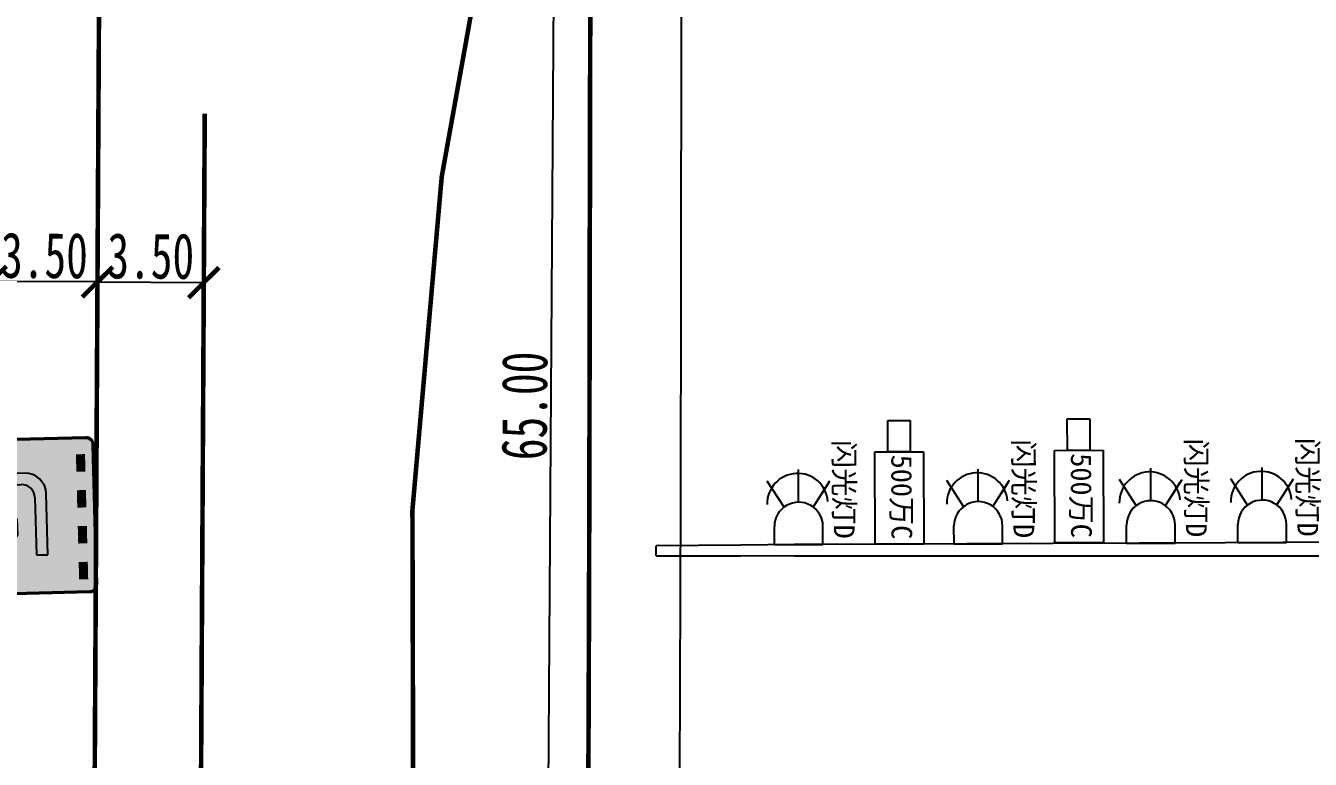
# Model space of a CAD drawing. Extents: x 54765 to 55687, y 61529 to 62330.
# Drawn here: x 55423.8 to 55466.09, y 61784.41 to 61808.55 of the extents above; entities that cross this region are included whole.
import ezdxf

# ---------------------------------------------------------------- set-up
doc = ezdxf.new("R2010")
doc.units = 0
doc.header["$LTSCALE"] = 10
doc.linetypes.add('DASHDOT', pattern=[25.399999999999995, 12.7, -6.349999999999998, 0, -6.349999999999998])
doc.linetypes.add('JTSS01', pattern=[6, 2, -4])
doc.layers.get('0').update_dxf_attribs({"color": 251, "linetype": 'CONTINUOUS', "lineweight": 0})
doc.layers.get('DEFPOINTS').update_dxf_attribs({"linetype": 'CONTINUOUS'})
for name, color, linetype in [('@-交通标志', 7, 'CONTINUOUS'), ('@-监控设备', 7, 'CONTINUOUS'), ('@-设计标注', 7, 'CONTINUOUS'), ('@-路缘石', 7, 'CONTINUOUS'), ('@-隔离岛', 3, 'CONTINUOUS'), ('RD-中线', 1, 'DASHDOT'), ('红线', 1, 'CONTINUOUS')]:
    doc.layers.add(name, color=color, linetype=linetype)
doc.layers.add('@-道路标线', color=7, linetype='CONTINUOUS', lineweight=0)
doc.styles.get("Standard").update_dxf_attribs({"font": 'simhei.ttf', "width": 0.7, "height": 1.5})
doc.styles.add('黑体', font='simhei.ttf')
doc.dimstyles.get("Standard").update_dxf_attribs({"dimtxt": 3, "dimasz": 1, "dimexe": 1, "dimexo": 0.5, "dimgap": 0.1, "dimtad": 1, "dimdsep": 46, "dimtxsty": 'Standard', "dimblk": 'OBLIQUE', "dimcen": 0.09, "dimadec": 0, "dimazin": 1, "dimtfac": 1, "dimtofl": 0, "dimtmove": 0, "dimatfit": 2, "dimfxl": 1, "dimtolj": 1, "dimtzin": 0, "dimarcsym": 0})

# ---------------------------------------------------------------- blocks, each defined once
blk = doc.blocks.new('*U41')
blk.add_hatch(color=256).paths.add_polyline_path([(-4.801084660847209, 6.913216578314859, -0.4142135623730984), (0.1989153391527907, 11.91321657831492), (1.491435396424549, 11.91321657831492, -0.4142135623730951), (6.491435396424549, 6.913216578314916), (6.49143539642455, -14.66465926674562), (10.79636812481976, -14.66465926674562), (10.79636812481976, 8.218149306710473, 0.4142135623730929), (2.796368124819764, 16.21814930671042), (-1.106017389242425, 16.21814930671042, 0.4142135623730973), (-9.106017389242425, 8.218149306710359), (-9.106017389242425, -5.460463757892171), (-13.67451746478991, -0.8965452761797772), (-13.67370531171082, -7.128049356979373), (-6.909623209905476, -14.50053319644144), (-0.3203471659421666, -6.952514030759631), (-0.3204402155788557, -0.8965452761797793), (-4.801084660847209, -5.460463757892172)])
at = {"color": 7}
for p, q in [((2.796368124819764, 16.21814930671042), (-1.106017389242425, 16.21814930671042)), ((0.1989153391527907, 11.91321657831492), (1.491435396424549, 11.91321657831492)), ((-9.106017389242425, 8.218149306710359), (-9.106017389242425, -5.460463757892171)), ((-4.801084660847209, -5.460463757892171), (-4.801084660847209, 6.913216578314859)), ((6.491435396424549, 6.913216578314916), (6.491435396424549, -14.66465926674562)), ((10.79636812481976, -14.66465926674562), (10.79636812481976, 8.218149306710473)), ((-9.106017389242425, -5.460463757892171), (-13.67451746478991, -0.8965452761797792)), ((-13.67451746478991, -0.8965452761797792), (-13.67370531171082, -7.128049356979375)), ((-0.3204402155788557, -0.8965452761797792), (-4.801084660847209, -5.460463757892171)), ((-0.3203471659421666, -6.95251403075963), (-0.3204402155788557, -0.8965452761797792)), ((-13.67370531171082, -7.128049356979375), (-6.909623209905476, -14.50053319644144)), ((-6.909623209905476, -14.50053319644144), (-0.3203471659421666, -6.95251403075963))]:
    blk.add_line(p, q, dxfattribs=at)
blk.add_line((6.491435396424549, -14.66465926674562), (10.79636812481976, -14.66465926674562))
at = {"const_width": 3.42}
for points in [[(-25.09646763451883, 22.7794042465523), (-25.09646763451883, 16.2330046214397)], [(24.0453234474171, 22.7794042465523), (24.0453234474171, 16.2330046214397)], [(-25.09646763451883, 9.279404246552303), (-25.09646763451883, 2.733004621439704)], [(24.0453234474171, 9.279404246552303), (24.0453234474171, 2.733004621439704)], [(-25.09646763451883, -4.220595753447697), (-25.09646763451883, -10.7669953785603)], [(24.0453234474171, -4.220595753447697), (24.0453234474171, -10.7669953785603)], [(-25.09646763451883, -17.7205957534477), (-25.09646763451883, -24.2669953785603)], [(24.0453234474171, -17.7205957534477), (24.0453234474171, -24.2669953785603)]]:
    blk.add_lwpolyline(points, dxfattribs=at)
at = {"color": 7}
for centre, radius, start, end in [((-1.106017389242425, 8.218149306710416), 8, 90, 180), ((2.796368124819764, 8.218149306710416), 8, 0, 90), ((0.1989153391527907, 6.913216578314916), 5, 90, 180), ((1.491435396424549, 6.913216578314916), 5, 0, 90)]:
    blk.add_arc(centre, radius, start, end, dxfattribs=at)
blk = doc.blocks.new('A$C397027C1')
at = {"layer": '@-交通标志'}
h = blk.add_hatch(color=255, dxfattribs=at)
edge = h.paths.add_edge_path(flags=0)
edge.add_arc((0.05998160669696517, 0.06000054875039496), 0.049999999522088, 179.9999994523531, 270.0000005476468)
edge.add_line((0.05998160717717838, 0.01000054922769777), (1.139981607178925, 0.01000054922769777))
edge.add_arc((1.139981607644586, 0.06000054875039496), 0.049999999522088, 269.9999994523531, 360.0000005476469)
edge.add_line((1.189981607167283, 0.06000054922697018), (1.189981607167283, 1.140000549226897))
edge.add_arc((1.139981607644586, 1.140000549705292), 0.049999999522088, 359.9999994523531, 450.0000005476469)
edge.add_line((1.139981607164373, 1.190000549227989), (0.05998160716262646, 1.190000549227989))
edge.add_arc((0.05998160669696517, 1.140000549705292), 0.049999999522088, 89.99999945235315, 180.0000005476469)
edge.add_line((0.009981607174267992, 1.140000549228716), (0.009981607174267992, 0.06000054922878917))
edge = h.paths.add_edge_path(flags=0)
edge.add_arc((0.05998160659510177, 0.06000054865398852), 0.05999999942650536, 179.999999452353, 270.0000005476469)
edge.add_line((0.05998160717717838, 5.492274794960395e-07), (1.139981607178925, 5.492274794960395e-07))
edge.add_arc((1.139981607746449, 0.06000054865398852), 0.05999999942650536, 269.999999452353, 360.0000005476469)
edge.add_line((1.199981607176596, 0.06000054922697018), (1.199981607176596, 1.140000549226897))
edge.add_arc((1.139981607746449, 1.140000549801698), 0.05999999942650536, 359.999999452353, 450.000000547647)
edge.add_line((1.139981607164373, 1.200000549228207), (0.05998160716262646, 1.200000549228207))
edge.add_arc((0.05998160659510177, 1.140000549801698), 0.05999999942650536, 89.99999945235302, 180.000000547647)
edge.add_line((-1.839283504523337e-05, 1.140000549228716), (-1.839283504523337e-05, 0.06000054922878917))
h = blk.add_hatch(color=5, dxfattribs=at)
edge = h.paths.add_edge_path(flags=0)
edge.add_arc((0.05998160669696517, 0.06000054875039496), 0.049999999522088, 179.9999994523531, 270.0000005476468)
edge.add_line((0.05998160717717838, 0.01000054922769777), (1.139981607178925, 0.01000054922769777))
edge.add_arc((1.139981607644586, 0.06000054875039496), 0.049999999522088, 269.9999994523531, 360.0000005476469)
edge.add_line((1.189981607167283, 0.06000054922697018), (1.189981607167283, 1.140000549226897))
edge.add_arc((1.139981607644586, 1.140000549705292), 0.049999999522088, 359.9999994523531, 450.0000005476469)
edge.add_line((1.139981607164373, 1.190000549227989), (0.05998160716262646, 1.190000549227989))
edge.add_arc((0.05998160669696517, 1.140000549705292), 0.049999999522088, 89.99999945235315, 180.0000005476469)
edge.add_line((0.009981607174267992, 1.140000549228716), (0.009981607174267992, 0.06000054922878917))
at = {"layer": '@-交通标志', "elevation": 1e-08}
blk.add_lwpolyline([(-1.839283504523337e-05, 0.06000054922697018, 0.4142135679721832), (0.05998160717717838, 5.492274794960395e-07), (1.139981607164373, 5.492274794960395e-07, 0.4142135679721832), (1.199981607176596, 0.06000054922697018), (1.199981607176596, 1.140000549228716, 0.4142135679721832), (1.139981607164373, 1.200000549228207), (0.05998160717717838, 1.200000549228207, 0.4142135679721832), (-1.839283504523337e-05, 1.140000549228716)], format="xyb", close=True, dxfattribs=at)
at = {"layer": '@-交通标志', "color": 5, "elevation": 1e-08}
blk.add_lwpolyline([(0.009981607174267992, 0.06000054922697018, 0.4142135679721832), (0.05998160717717838, 0.01000054922769777), (1.139981607164373, 0.01000054922769777, 0.4142135679721832), (1.189981607167283, 0.06000054922697018), (1.189981607167283, 1.140000549228716, 0.4142135679721832), (1.139981607164373, 1.190000549227989), (0.05998160717717838, 1.190000549227989, 0.4142135679721832), (0.009981607174267992, 1.140000549228716)], format="xyb", close=True, dxfattribs=at)
at = {"layer": '@-交通标志', "xscale": 0.02057397914177272, "yscale": 0.02057397914177272, "zscale": 0.02057397914177272}
blk.add_blockref('*U41', (0.5999816071707755, 0.6000005492278433, 1e-08), dxfattribs=at)
blk = doc.blocks.new('A$C553501C0')
at = {"layer": '@-监控设备', "linetype": 'Continuous', "ltscale": 2}
for p, q in [((1.248616775905247, 2.179265553046207), (1.248616775905247, 3.853216994975809)), ((0.4990495725214715, 1.929244220762484), (-0.363217226069537, 3.271895192718147)), ((1.998183979303576, 1.929244220762484), (2.860450777894584, 3.271895192718147)), ((1.998183979303576, 1.929244220762484), (2.76721592870308, 3.126717549779641)), ((0, 0), (0, 0.9306487751564418)), ((2.497233551810495, 0), (2.497233551810495, 0.9306487751564418)), ((0, 0), (2.497233551810495, 0))]:
    blk.add_line(p, q, dxfattribs=at)
for centre, major_axis, ratio, start_param, end_param in [((1.198030600527999, 2.092562685842494), (-1.108430419506384, 1.108430419506384), 0.9999999999054189, 4.005147303581881, 7.088453396431974), ((1.248616775905247, 0.9306487751564418), (0.8829053893494505, 0.8829053893494505), 0.9999999999946532, 5.497787143779464, 8.639379797369259)]:
    blk.add_ellipse(centre, major_axis=major_axis, ratio=ratio, start_param=start_param, end_param=end_param, dxfattribs=at)
at = {"layer": '@-监控设备', "style": '黑体'}
blk.add_text('闪光灯D', height=1.063791053670161, rotation=270, dxfattribs=at).set_placement((3.061033425809, 5.377097261658491))
blk = doc.blocks.new('A$C498D7EB7')
at = {"layer": '@-监控设备', "linetype": 'Continuous', "ltscale": 2}
for p, q in [((0.7415846477088053, 5.36149666131314), (0.7415846477088053, 7.184442618558023)), ((0.7415846477088053, 7.184442618558023), (2.042977379082003, 7.184442618558023)), ((2.042977379082003, 7.184442618558023), (2.042977379082003, 5.36149666131314)), ((-1.160660759e-07, 0.0078386471213889), (-1.160660759e-07, 5.36149666131314)), ((-1.160660759e-07, 5.36149666131314), (2.816981893687625, 5.36149666131314)), ((2.042977379082003, 5.36149666131314), (0.7415846477088053, 5.36149666131314)), ((2.816981893687625, 5.36149666131314), (2.816981893687625, 0.0078386471213889)), ((2.816981893687625, 0.0078386471213889), (-1.160660759e-07, 0.0078386471213889))]:
    blk.add_line(p, q, dxfattribs=at)
at = {"layer": '@-监控设备', "style": '黑体'}
blk.add_text('500万C', height=1.199999999254941, rotation=270, dxfattribs=at).set_placement((0.9469450151955244, 5.192262233047586))
blk = doc.blocks.new('22m')
at = {"layer": '@-监控设备'}
for p, q in [((10331.71411640727, 22438.57689059592), (10329.95594722238, 22438.56080317252)), ((10345.89312100929, 22438.60821117927), (10331.71411640727, 22438.57689059592)), ((10350.31144902266, 22438.6213542953), (10345.89312100929, 22438.60821117927)), ((10331.71411640727, 22438.19465406803), (10329.95594722238, 22438.2127236102)), ((10345.89312100929, 22438.17093192911), (10331.71411640727, 22438.19465406803)), ((10350.31144902266, 22438.16169125364), (10345.89312100929, 22438.16782254562))]:
    blk.add_line(p, q, dxfattribs=at)
for points in [[(10329.95594722238, 22438.56080317252), (10327.16324249185, 22438.55249576705)], [(10327.16422545876, 22438.22205128028), (10327.16324249185, 22438.55249576705)], [(10327.16422545876, 22438.22205128028), (10329.95594722238, 22438.2127236102)]]:
    blk.add_lwpolyline(points, dxfattribs=at)
for name, p, xscale, yscale, zscale in [('A$C498D7EB7', (10334.37558569884, 22438.58185272121), 0.5673552289791406, 0.5673552289791406, 0.5673552289791406), ('A$C498D7EB7', (10340.28798600414, 22438.61806161936), 0.5673552289791406, 0.5673552289791406, 0.5673552289791406), ('A$C553501C0', (10331.05770340666, 22438.57897101285), 0.6400000000000001, 0.6400000000000001, 0.6400000000000001), ('A$C553501C0', (10336.97010371196, 22438.58443195604), 0.6400000000000001, 0.6400000000000001, 0.6400000000000001), ('A$C553501C0', (10342.65072648118, 22438.60156970054), 0.6400000000000001, 0.6400000000000001, 0.6400000000000001), ('A$C553501C0', (10346.31847605166, 22438.61403846069), 0.6400000000000001, 0.6400000000000001, 0.6400000000000001)]:
    blk.add_blockref(name, p, dxfattribs=dict(at, xscale=xscale, yscale=yscale, zscale=zscale))
blk = doc.blocks.new('_ArchTick')
at = {"color": 0, "linetype": 'ByBlock', "lineweight": 70, "const_width": 0.15}
blk.add_lwpolyline([(-0.5, -0.5), (0.5, 0.5)], dxfattribs=at)
blk = doc.blocks.new('*D84')
at = {"layer": '@-设计标注', "color": 0, "lineweight": -2, "transparency": 16777216}
for p, q in [((55426.1674557885, 61800.61576056318), (55426.17024713861, 61801.11575277148)), ((55429.66740124662, 61800.59622111244), (55429.67019259674, 61801.09621332074)), ((55426.16466443839, 61800.11576835487), (55429.66460989652, 61800.09622890413))]:
    blk.add_line(p, q, dxfattribs=at)
at = {"layer": 'DEFPOINTS', "color": 0, "transparency": 16777216}
for p in [(55426.16466443839, 61800.11576835487), (55429.66460989652, 61800.09622890413), (55429.66460989652, 61800.09622890413)]:
    blk.add_point(p, dxfattribs=at)
at = {"layer": '@-设计标注', "color": 0, "lineweight": -2, "transparency": 16777216}
for p, rotation in [((55426.16466443839, 61800.11576835487), 179.6801331779554), ((55429.66460989652, 61800.09622890413), 359.6801331779555)]:
    blk.add_blockref('_ArchTick', p, dxfattribs=dict(at, rotation=rotation))
at = {"layer": '@-设计标注', "color": 0, "transparency": 16777216, "insert": (55427.91942950786, 61800.96441221859), "char_height": 1.5, "attachment_point": 5, "rotation": 359.68013317795544}
blk.add_mtext('\\A1;3.50', dxfattribs=at)
blk = doc.blocks.new('*D85')
at = {"layer": '@-设计标注', "color": 0, "lineweight": -2, "transparency": 16777216}
for p, q in [((55422.66751033037, 61800.63530001393), (55422.67030168048, 61801.13529222223)), ((55426.1674557885, 61800.61576056318), (55426.17024713861, 61801.11575277148)), ((55426.16466443839, 61800.11576835487), (55422.66471898027, 61800.13530780562))]:
    blk.add_line(p, q, dxfattribs=at)
at = {"layer": 'DEFPOINTS', "color": 0, "transparency": 16777216}
for p in [(55422.66471898027, 61800.13530780562), (55422.66471898027, 61800.13530780562), (55426.16466443839, 61800.11576835487)]:
    blk.add_point(p, dxfattribs=at)
at = {"layer": '@-设计标注', "color": 0, "lineweight": -2, "transparency": 16777216}
for p, rotation in [((55422.66471898027, 61800.13530780562), 179.6801331779554), ((55426.16466443839, 61800.11576835487), 359.6801331779555)]:
    blk.add_blockref('_ArchTick', p, dxfattribs=dict(at, rotation=rotation))
at = {"layer": '@-设计标注', "color": 0, "transparency": 16777216, "insert": (55424.41948404974, 61800.98395166933), "char_height": 1.5, "attachment_point": 5, "rotation": 359.68013317795544}
blk.add_mtext('\\A1;3.50', dxfattribs=at)
blk = doc.blocks.new('*D141')
at = {"layer": '@-设计标注', "color": 0, "lineweight": -2, "transparency": 16777216}
for p, q in [((55430.32871038829, 61829.48889899544), (55442.30581901242, 61829.4084242983)), ((55441.30584158442, 61829.41514318874), (55440.8572333197, 61762.64844375566)), ((55429.88010212357, 61762.72219956236), (55441.8572107477, 61762.64172486522))]:
    blk.add_line(p, q, dxfattribs=at)
at = {"layer": 'DEFPOINTS', "color": 0, "transparency": 16777216}
for p in [(55429.82872167429, 61829.49225844067), (55429.38011340957, 61762.72555900759), (55440.8572333197, 61762.64844375566)]:
    blk.add_point(p, dxfattribs=at)
at = {"layer": '@-设计标注', "color": 0, "lineweight": -2, "transparency": 16777216}
for p, rotation in [((55441.30584158442, 61829.41514318874), 89.61503303810709), ((55440.8572333197, 61762.64844375566), 269.6150330381071)]:
    blk.add_blockref('_ArchTick', p, dxfattribs=dict(at, rotation=rotation))
at = {"layer": '@-设计标注', "color": 0, "transparency": 16777216, "insert": (55440.22312986218, 61796.03756114895), "char_height": 1.5, "width": 3.663202247191011, "attachment_point": 5, "rotation": 89.61503303810707}
blk.add_mtext('\\A1;65.00', dxfattribs=at)

msp = doc.modelspace()

# ---------------------------------------------------------------- hatches: boundary and pattern name
at = {"layer": '@-隔离岛'}
h = msp.add_hatch(dxfattribs=at)
h.set_pattern_fill('GRASS', color=256, scale=0.02, angle=-1.6576033e-09)
h.set_pattern_definition([(90, (0, 0), (-0.3592102447896078, 0.3592102448103922), [0.09525, -0.6231704896]), (44.9999999983424, (0, 0), (-0.3592102448323739, 0.3592102448531583), [0.09525, -0.41275]), (134.9999999983424, (0, 0), (-0.3592102448531583, -0.3592102448323739), [0.09525, -0.41275])])
h.paths.add_polyline_path([(55444.10514285997, 61840.38388635428, 0.7139306444461481), (55443.61274803677, 61841.19139630612), (55440.88785769969, 61840.59119495803), (55441.15597058686, 61836.38073565691, -0.02876485605294558)])
h.paths.add_polyline_path([(55435.23547748455, 61824.37676162309), (55430.0528191985, 61824.85185737841), (55429.98375845196, 61812.48155847184, 0.8710428831003636), (55430.96416244819, 61812.34018676951, -0.03008971087652942)])
h.paths.add_polyline_path([(55442.78893150797, 61865.20696596892), (55441.02336005426, 61859.18158453481), (55448.5185854714, 61860.69430665345, 0.7164260041423018), (55448.6397499325, 61861.63338278389, -0.04629742195586664)])
h.paths.add_polyline_path([(55430.42084586166, 61881.42664972704, 0.8285064616931237), (55429.45522602546, 61881.2449800717), (55429.44424390991, 61870.94788756531), (55435.30254092203, 61872.66920678309, -0.06787291976551854)])
h.paths.add_polyline_path([(55387.15296973826, 61846.50658997761, -0.01682260308834378), (55385.10960400281, 61843.6673224002, 0.7663081273139865), (55385.69416682661, 61842.89878093391), (55387.97490389748, 61843.77727763189)])
h.paths.add_polyline_path([(55394.6827460511, 61860.18576641726, 0.8629105261833853), (55393.7043296206, 61860.33161811279, -0.02035316220079489), (55392.31070561335, 61856.33597833815), (55394.67798064442, 61855.85544468054)])
h.paths.add_polyline_path([(55380.29802366403, 61824.50053930139, 0.01119870181116262), (55368.47824879449, 61818.83995125689, 0.6892699878488552), (55368.57638994783, 61817.91057431256, -0.07243047048160253), (55376.06535742449, 61814.71583220279, -0.02570269051202193), (55379.08644983965, 61812.7203629526)])
h.paths.add_polyline_path([(55393.95172697181, 61806.84373141722), (55386.92239806412, 61804.7408003946, -0.05838258533084271), (55390.85681724678, 61797.54454814595, -0.04415140295333281), (55392.90014160256, 61792.84565164307, 0.8483191313043364), (55393.87444547039, 61793.00106408539)])
h = msp.add_hatch(dxfattribs=at)
h.set_pattern_fill('AR-HBONE', color=30, scale=0.01, angle=-1.6576033e-09, style=0)
h.set_pattern_definition([(44.9999999983424, (0, 0), (4.156886443366873e-11, 1.436840979371065), [3.048, -1.016]), (134.9999999983424, (0.7184200000207843, 0.7184199999792156), (4.156886443366873e-11, 1.436840979371065), [3.048, -1.016])])
h.paths.add_polyline_path([(55394.07239679051, 61828.45811683485, 0.5320472370406927), (55392.35941244733, 61829.62618419688, 0.01119870181118014), (55380.29802366403, 61824.50053930139), (55379.08644983965, 61812.7203629526, -0.07984631107610393), (55386.92239806412, 61804.7408003946), (55393.95172697181, 61806.84373141722)])
h.paths.add_polyline_path([(55441.15597058686, 61836.38073565691), (55440.88785769969, 61840.59119495803), (55431.10297324162, 61838.43591525276, 0.3504799632391637), (55430.12187994504, 61837.22215628499), (55430.0528191985, 61824.85185737841), (55435.23547748455, 61824.37676162309, -0.01114569056572575), (55437.18097882807, 61828.69321170265, -0.05015123629595979)])
h.paths.add_polyline_path([(55442.78893150797, 61865.20696596892, -0.0715934756689752), (55435.30254092203, 61872.66920678309), (55429.44424390991, 61870.94788756531), (55429.43083005989, 61858.37074302078, 0.4741481752471091), (55430.92812402084, 61857.144115881), (55441.02336005426, 61859.18158453481)])
h.paths.add_polyline_path([(55394.67798064442, 61855.85544468054), (55392.31070561335, 61856.33597833815, -0.05352022475963503), (55387.15296973826, 61846.50658997761), (55387.97490389748, 61843.77727763189), (55393.86776830686, 61846.04709732808, 0.3098922190945812), (55394.66846895876, 61847.21218252694)])

# ---------------------------------------------------------------- linework, layer by layer
at = {"layer": '@-路缘石', "const_width": 0.1499999999999999, "flags": 128}
msp.add_lwpolyline([(55442.3906533775, 61811.18232231985), (55442.3601203403, 61795.41572775249)], dxfattribs=at)
msp.add_lwpolyline([(55442.37596927049, 61806.94349641452), (55442.37490044453, 61805.94351023207, -3.4721299535e-06), (55442.37490001871, 61805.94311440974), (55442.37381727601, 61804.94310199399, -6.9445365714e-06), (55442.37381628602, 61804.94219920537), (55442.37270585586, 61803.94226881768, -1.0416669704e-05), (55442.37270432384, 61803.94091465236), (55442.37155226269, 61802.94101274388, -1.38888880299e-05), (55442.37155013223, 61802.93920719088), (55442.3703425541, 61801.93933277211, -1.73611110039e-05), (55442.37033974995, 61801.9370758309), (55442.36906277191, 61800.93722954175, -2.08333309917e-05), (55442.36905920006, 61800.93452121282), (55442.36769893918, 61799.93470271259, -2.43055562494e-05), (55442.36769448675, 61799.93154299548), (55442.36623706196, 61798.93175253369, -2.77777788059e-05), (55442.36623159733, 61798.92814142893), (55442.36466312796, 61797.92837869245, -3.12499986524e-05), (55442.36465650063, 61797.92431620065), (55442.36296310816, 61796.92458154564, -3.47222189941e-05), (55442.3629551489, 61796.92006766713), (55442.36112295542, 61795.92036109192, -3.81944446382e-05), (55442.36111347613, 61795.91539582638), (55442.35912860449, 61794.91571712299, -4.1666669747e-05), (55442.35911739828, 61794.910300471), (55442.35696597372, 61793.91065007219, -4.51388837225e-05), (55442.35695281491, 61793.9047820359), (55442.35462096252, 61792.9051597172, -4.86111179532e-05), (55442.3546056066, 61792.89884029466), (55442.35207945343, 61791.89924622546, -5.20833316461e-05), (55442.35206163709, 61791.89247542019), (55442.34932731136, 61790.89290973548, -5.55555551732e-05), (55442.3493067525, 61790.88568754728), (55442.34635038309, 61789.88615020749, -5.90277797676e-05), (55442.34632678077, 61789.8784766374), (55442.34313449873, 61788.87896793764, -6.24999993397e-05), (55442.34310753322, 61788.87084298775), (55442.3396654691, 61787.87136269711, -6.59722214634e-05), (55442.33963480184, 61787.86278636875), (55442.3359290896, 61786.86333493204, -6.94444476197e-05), (55442.33589436329, 61786.85430722655), (55442.33191113653, 61785.85488464829, -7.29166635903e-05), (55442.331871975, 61785.84540556911), (55442.32759736883, 61784.84601193737, -7.63888877595e-05), (55442.32755337711, 61784.8360814859), (55442.32297352835, 61783.83671702156, -7.98611077177e-05)], format="xyb", dxfattribs=at)
at = {"layer": '@-道路标线', "color": 7, "linetype": 'Continuous', "const_width": 0.1499999999999999, "flags": 128}
msp.add_lwpolyline([(55426.32464692385, 61828.77215080086), (55426.2101197973, 61808.25782306153)], dxfattribs=at)
at = {"layer": '@-道路标线', "color": 7, "linetype": 'Continuous', "flags": 128}
msp.add_lwpolyline([(55442.36797227791, 61825.03894772303, 0.1499999999999999, 0.1499999999999999, 0.09060313367496639), (55436.56142718637, 61781.59547848929, 0, 0, 0)], format="xyseb", dxfattribs=at)
at = {"layer": '@-道路标线', "color": 7, "linetype": 'JTSS01', "ltscale": 0.1, "const_width": 0.1499999999999999, "flags": 128}
for points in [[(55426.2101197973, 61808.25782306153), (55426.05737025096, 61780.89701912288, -9.027777625821113e-05), (55426.0573364315, 61780.89115110365), (55426.05139700193, 61779.89190494398, -9.374999704743206e-05), (55426.05135963968, 61779.88581136275), (55426.04504566812, 61778.88659518075, -9.722222142341534e-05), (55426.04500450828, 61778.88027590068), (55426.03830213938, 61777.8810900079, -0.0001006944472927729), (55426.03825691881, 61777.87454505347), (55426.03115229814, 61776.87538972658, -0.0001041666652373694), (55426.03110274352, 61776.86861902022), (55426.02358201842, 61775.86949459459, -0.0001076388934290057), (55426.02352784874, 61775.86249828179), (55426.01557716658, 61774.86340493311, -0.0001111111080589372), (55426.01551808942, 61774.85618290807), (55426.00712360013, 61773.85712098383, -0.0001145833357458354), (55426.00705931498, 61773.84967329624), (55425.99820716966, 61772.85064314039, -0.0001180555557560199), (55425.99813736708, 61772.84296988557), (55425.9888137169, 61771.84397170922, -0.0001215277780382901), (55425.98873807669, 61771.83607283355), (55425.97892907587, 61770.83710704232, -0.0001250000011125596), (55425.97884726806, 61770.82898246707), (55425.96853907264, 61769.83004952353, -0.0001284722223898452), (55425.96845075939, 61769.8216993193), (55425.95762952598, 61768.8227996035, -0.000131944444357169), (55425.95753435938, 61768.81422377304), (55425.94618624582, 61767.8153576689, -0.0001354166695382583), (55425.9460838681, 61767.80655618171), (55425.9341950344, 61766.80772415045, -0.0001388888895266942), (55425.93408507916, 61766.79869703696), (55425.92164168721, 61765.79989957974, -0.0001423611127526122), (55425.92152377827, 61765.79064684391), (55425.90851199027, 61764.79188439121, -0.0001458333336221064), (55425.90838574291, 61764.78240609409), (55425.89479172352, 61763.78367915615, -0.0001493055560279183), (55425.89465674201, 61763.77397524744), (55425.88046665788, 61762.77528438689, -0.000152777781241887), (55425.88032253812, 61762.7653548883), (55425.87943451812, 61762.70543420794)], [(55429.69566845697, 61805.65950030671), (55429.55731570909, 61780.87747967213, -9.027777626075792e-05), (55429.55727460542, 61780.87034776976), (55429.55133517594, 61779.87110162532, -9.37499970955231e-05), (55429.55128976649, 61779.863695589), (55429.5449757948, 61778.86447938673, -9.722222148189092e-05), (55429.54492576978, 61778.85679903287), (55429.53822340082, 61777.85761313178, -0.0001006944472918886), (55429.53816844043, 61777.84965849477), (55429.53106381973, 61776.85050316185, -0.0001041666652251194), (55429.53100359179, 61776.84227414936), (55429.52348286679, 61775.84314973558, -0.0001076388934283813), (55429.52341702981, 61775.83464652757), (55429.51546634762, 61774.83555317482, -0.0001111111080130341), (55429.51539454612, 61774.82677563276), (55429.50700005695, 61773.82771372216, -0.0001145833357500687), (55429.50692192573, 61773.81866191379), (55429.49806978054, 61772.81963177176, -0.0001180555557569951), (55429.49798494355, 61772.81030581571), (55429.48866129329, 61771.81130763107, -0.0001215277780797567), (55429.48856936136, 61771.80170746121), (55429.47876036038, 61770.8027416534, -0.0001250000011115572), (55429.47866093241, 61770.79286716859), (55429.46835273699, 61769.7939342233, -0.0001284722223978797), (55429.46824540237, 61769.78378550976), (55429.45742416896, 61768.78488579282, -0.0001319444443693871), (55429.45730850491, 61768.77446285947), (55429.44596039129, 61767.77559674974, -0.000135416669555977), (55429.44583596296, 61767.76489955538), (55429.43394712928, 61766.76606752616, -0.0001388888895286741), (55429.43381349141, 61766.75509611334), (55429.42137009944, 61765.75629865539, -0.0001423611127363632), (55429.42122679468, 61765.74505301853), (55429.40821500678, 61764.74629057301, -0.0001458333335715011), (55429.40806156775, 61764.73477080194), (55429.3944675482, 61763.73604385242, -0.0001493055560690529), (55429.39430349376, 61763.72424987196), (55429.38011340958, 61762.72555900759, -0.0001527777812481858), (55429.3799382486, 61762.71349084528), (55429.37905022861, 61762.65357016512)]]:
    msp.add_lwpolyline(points, format="xyb", dxfattribs=at)
at = {"layer": '红线', "color": 1}
msp.add_line((55445.38225208093, 61812.83378003128), (55445.37596652963, 61806.94029799713), dxfattribs=at)
at = {"layer": '红线', "color": 1, "flags": 128}
msp.add_lwpolyline([(55445.37596652098, 61806.94028989528), (55445.37489769505, 61805.94030373117, -3.4721303811e-06), (55445.37489722441, 61805.93986624326), (55445.37381448146, 61804.93985360506, -6.944535689e-06), (55445.37381340005, 61804.93886748219), (55445.37270297013, 61803.93893728146, -1.04166694854e-05), (55445.37270129668, 61803.93745811626), (55445.37154923566, 61802.93755631609, -1.38888878778e-05), (55445.37154690854, 61802.93558409662), (55445.37033933014, 61801.93570946562, -1.73611136614e-05), (55445.37033626716, 61801.93324419091), (55445.36905928922, 61800.93339798112, -2.08333278792e-05), (55445.36905538767, 61800.93043965298), (55445.36769512681, 61799.93062118477, -2.4305559277e-05), (55445.3676902634, 61799.92716980095), (55445.36623283858, 61798.92737933272, -2.77777755843e-05), (55445.36622686953, 61798.92343489558), (55445.3646584001, 61797.92367213161, -3.12500005533e-05), (55445.36465116106, 61797.91923464018), (55445.36295776859, 61796.91950000554, -3.47222203047e-05), (55445.36294907463, 61796.91456946101), (55445.36111688107, 61795.91486283718, -3.81944446714e-05), (55445.36110652675, 61795.90943923929), (55445.35912165519, 61794.90976058074, -4.16666664727e-05), (55445.35910941457, 61794.90384393044), (55445.35695799012, 61793.90419358626, -4.51388849911e-05), (55445.35694361665, 61793.89778388473), (55445.35461176425, 61792.89816155826, -4.86111152081e-05), (55445.35459499086, 61792.89125880461), (55445.35206883762, 61791.89166470309, -5.20833359572e-05), (55445.35204937669, 61791.88426889963), (55445.34931505097, 61790.88470321682, -5.55555530625e-05), (55445.34929259434, 61790.87681436517), (55445.34633622496, 61789.87727702863, -5.90277801327e-05), (55445.34631044394, 61789.86889512875), (55445.343118162, 61788.86938645152, -6.24999988617e-05), (55445.34308870736, 61788.86051150611), (55445.33964664309, 61787.86103117697, -6.59722238069e-05), (55445.33961314503, 61787.85166318696), (55445.33590743281, 61786.85221176195, -6.94444445951e-05), (55445.335869501, 61786.84235072997), (55445.33188627432, 61785.84292817191, -7.29166649344e-05), (55445.33184349789, 61785.83257410036), (55445.32756889167, 61784.83318046147, -7.63888871419e-05), (55445.32752083919, 61784.82233335276), (55445.32294099034, 61783.82296886978, -7.98611126709e-05)], format="xyb", dxfattribs=at)

# ---------------------------------------------------------------- block references
at = {"layer": '@-交通标志', "xscale": 4.255540096608455, "yscale": 4.255540096608455, "zscale": 4.255540096608455, "rotation": 1.457226810696254}
msp.add_blockref('A$C397027C1', (55421.06368871844, 61789.78301302535, 65.99397695526862), dxfattribs=at)
at = {"layer": 'RD-中线', "rotation": 0.1234938766452525}
msp.add_blockref('22m', (45165.77779232148, 39330.67767052662), dxfattribs=at)

# ---------------------------------------------------------------- dimensions: what is measured, and where the dimension line sits
at = {"layer": '@-设计标注'}
dim = msp.add_aligned_dim(p1=(55429.8287216743, 61829.49225844067), p2=(55429.38011340958, 61762.72555900759), distance=11.477378977511751, text='65.00', dimstyle='Standard', override={"dimtxt": 1.5, "dimzin": 0, "dimblk": 'ArchTick', "dimtix": 1, "dimtmove": 1}, dxfattribs=at)
dim.commit()
dim.dimension.update_dxf_attribs({"geometry": '*D141', "text_midpoint": (55440.22312986218, 61796.03756114895)})
for p2, distance, picture, middle in [((55422.66471898028, 61800.13530780563), 7.35708319664202e-12, '*D85', (55424.41948404974, 61800.98395166933)), ((55429.66460989653, 61800.09622890413), -4.0618302372362824e-14, '*D84', (55427.91942950786, 61800.96441221859))]:
    dim = msp.add_aligned_dim(p1=(55426.1646644384, 61800.11576835488), p2=p2, distance=distance, dimstyle='Standard', override={"dimtxt": 1.5, "dimzin": 0, "dimblk": 'ArchTick', "dimtix": 1, "dimtmove": 1}, dxfattribs=at)
    dim.commit()
    dim.dimension.update_dxf_attribs({"geometry": picture, "text_midpoint": middle})

doc.saveas('drawing.dxf')
